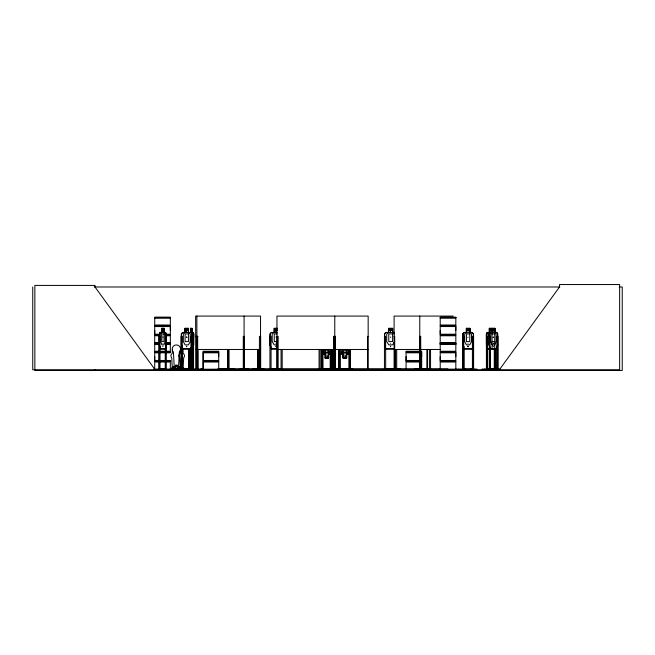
<?xml version="1.0" encoding="UTF-8"?>
<svg xmlns="http://www.w3.org/2000/svg" width="655" height="655" viewBox="0 0 655 655"><rect width="100%" height="100%" fill="white"/><g stroke="black" fill="none" stroke-linecap="round" stroke-linejoin="round"><path stroke-width="0.98" d="M164.544 360.471L154.719 360.471L154.736 356.639M158.625 334.214L154.719 334.214L154.736 330.382M170.316 330.382L170.316 326.55L154.719 326.55L154.719 334.214M203.14 360.471L203.14 352.808L218.737 352.808L218.721 360.471L203.124 360.471L203.124 352.808M218.721 356.639L218.721 352.808M406.067 360.471L406.067 352.808L421.681 352.808L421.664 360.471L406.067 360.471L406.084 356.639M421.664 356.639L421.664 352.808M440.209 360.471L440.209 352.808L455.831 352.808L455.815 360.471L440.209 360.471L440.225 356.639M440.209 334.214L440.209 326.55L455.831 326.55L455.815 334.214L440.209 334.214L440.225 330.382M455.815 356.639L455.815 352.808M455.815 330.382L455.815 326.55M221.873 369.076L234.392 369.06M328.736 369.076L341.14 369.076M388.063 369.076L400.582 369.06M162.939 331.373L162.866 331.553M493.428 331.373L493.33 331.504M173.755 368.765C173.722 365.613 173.616 367.987 173.772 366.89M191.399 329.776L191.44 329.498M193.094 348.976L193.569 344.866M192.095 332.404L193.209 332.404L193.741 333.853L193.217 348.976L182.475 348.976M455.847 343.482L440.054 343.326L455.847 343.171L455.831 335.761L440.209 335.761L440.201 343.187M191.416 329.498L191.465 329.825M165.461 348.837L166.231 344.866M165.518 348.976L166.427 344.89L166.427 333.853M166.427 344.89L165.625 348.976L160.066 348.976L159.345 344.89L159.345 333.878L160.09 332.404L161.785 332.404M162.874 329.498L162.956 329.825M162.874 336.973L162.956 337.3M192.169 344.866L192.93 341.582L192.93 333.911L192.169 332.543L192.218 328.302L190.564 328.302L190.564 332.404M493.281 329.932L493.403 329.498M493.281 337.415L493.313 337.251M164.159 369.641L153.794 369.666M496.621 348.837L497.554 344.866L497.554 333.911M496.686 348.976L497.653 344.866M497.751 344.89L496.785 348.976L487.271 348.976M493.24 329.923L493.346 329.498M493.24 337.399L493.346 336.973M490.644 329.498L490.767 329.932M484.725 369.641L484.782 369.06L484.798 369.756M481.564 369.756L489.834 369.584M192.447 369.641L192.505 369.06L192.529 369.756M201.265 369.117L201.322 369.756M201.241 369.641L191.555 369.584M192.111 333.853L192.046 344.89L190.826 348.976L192.111 344.89L192.111 333.853L190.785 332.404M472.132 348.837L473.319 344.866L473.319 333.911L472.132 332.543M472.222 348.976L473.385 344.866M469.881 332.404L472.255 332.404L473.508 333.853L473.508 344.89L472.288 348.976L463.863 348.976L462.766 344.89L462.831 333.878L463.969 332.404L466.393 332.404M186.675 329.498L186.79 329.825M186.675 336.973L186.79 337.3M467.858 329.923L467.998 329.498L468.202 329.923M467.858 337.399L468.096 337.251M173.469 367.136L173.952 367.136M181.779 367.463L181.779 366.808M177.358 369.756L184.145 369.584L184.194 369.06L184.219 369.756M178.307 369.199L177.808 369.666M276.05 336.973L276.271 337.423M390.568 336.973L390.789 337.423M326.37 349.664C326.133 353.594 321.564 353.626 325.191 349.516M159.427 333.927L160.197 332.404M160.238 332.543L159.542 333.927L159.542 344.866L160.238 348.837M344.538 349.475C344.342 353.413 339.216 353.872 343.171 349.516M489.211 344.89L489.211 333.878L490.104 332.404L492.282 332.404M489.301 333.927L490.202 332.404M489.408 333.927L490.251 332.543M394.654 341.582L392.607 344.866L388.767 344.866L386.72 341.582L386.72 333.911L388.767 332.543L388.767 328.433L392.607 328.433L392.607 332.543L394.654 333.911M486.419 368.74L486.378 333.878L487.295 332.404L489.375 332.404M486.468 333.927L487.394 332.404M487.443 332.543L486.567 333.927L486.567 344.866L487.443 348.837M191.473 331.757L191.432 331.299M499.388 369.756L559.517 286.988L559.517 284.548L619.638 284.548L619.638 369.756L32.75 369.756L32.75 286.988M330.873 353.88L331.995 352.496M330.922 354.011L332.11 352.546L332.11 349.541M181.312 368.74L181.37 333.878L182.573 332.404M181.492 333.927L182.63 332.543L193.184 332.543M464.018 332.543L462.954 333.927L462.987 368.74M349.213 353.88L350.409 352.496M350.531 349.541L350.531 352.546L349.271 354.011L346.691 354.011L346.749 358.121L342.909 358.121L342.909 354.011L340.453 354.011L339.118 352.562L339.175 349.557M162.98 343.49L162.98 343.556M171.389 369.739L171.61 367.938L171.938 369.092M172.945 369.731L172.101 369.715L172.912 369.199L178.643 369.199M174.836 369.723L172.732 369.731M173.641 369.698L174.124 369.199L174.623 369.69M173.681 369.748L174.557 369.445M174.009 369.698L174.492 369.199L175.303 369.707L174.59 369.723M177.939 369.199L177.456 369.698L177.882 369.453M154.719 343.449L158.633 343.482M203.107 369.445L203.124 362.019L218.737 362.019L218.737 369.412L202.968 369.584L218.737 369.707M492.118 332.543L490.71 333.911L490.71 341.582L492.118 344.866L494.746 344.866L496.146 341.582L496.146 333.911L494.746 332.543M493.461 343.507L493.371 343.105L493.477 343.556M414.427 369.076L425.324 369.06M162.964 346.716L162.833 346.282M185.119 332.543L183.334 333.911L183.334 341.582L185.119 344.866L188.435 344.866L190.212 341.582L190.212 333.911L188.435 332.543L188.37 328.433L185.046 328.433M469.832 328.433L466.442 328.433L466.507 332.543L464.665 333.911L464.665 341.582L466.442 344.866L469.766 344.866L471.543 341.582L471.543 333.911L469.766 332.543L469.766 328.433M176.121 365.629C178.029 365.711 174.926 364.999 176.261 366.325C177.914 365.49 175.548 365.49 176.056 365.834M346.569 353.88L348.46 352.505L348.46 349.631M186.806 331.757L186.659 331.725M192.071 369.666L192.038 368.536L190.613 368.536M318.289 369.076L324.864 369.076M273.724 369.076L280.053 369.076M465.836 369.076L459.613 369.06L459.638 369.756M171.569 369.551L176.056 369.748M173.215 369.453L173.731 369.756M175.016 369.551L174.124 369.42M175.524 369.756L175.786 369.092L171.61 369.092M275.976 331.307L276.025 331.553M275.984 346.258L276.156 346.724M390.495 331.307L390.552 331.553M390.503 346.258L390.675 346.724M493.42 346.724L493.297 346.282M158.616 343.171L154.605 343.433M186.724 346.675L186.634 346.258M468.047 346.732L467.957 346.258M276.254 329.948L276.05 329.498L276.279 329.923M390.773 329.948L390.568 329.498L390.806 329.923M228.456 369.756L227.866 369.756M334.779 336.367L334.992 368.536M94.222 286.988L559.828 286.988M619.18 286.988L622.25 286.988L622.25 370.452L34.862 370.452L34.862 285.416L94.991 285.416L94.991 286.988L155.112 369.756M453.162 316.078L394.105 316.078L394.097 368.888M154.703 317.577L170.349 317.577L170.316 325.003L154.719 325.003L154.719 317.61L170.349 317.61M440.201 317.577L455.847 317.577L455.815 325.003L440.209 325.003L440.209 317.61L455.847 317.593M154.736 318.068L170.316 318.068M440.225 318.068L455.815 318.068M154.605 325.543L170.439 325.543M440.103 325.543L455.937 325.543M154.605 326.018L170.439 326.018M440.103 326.018L455.937 326.018M161.67 328.302L164.102 328.302M190.859 332.404L188.484 332.404L188.558 328.302L184.931 328.302L184.931 332.404M277.401 328.302L274.118 328.302L274.118 332.404L271.317 332.404L270.007 333.878L270.007 344.89L271.276 348.976L277.065 348.976M161.744 328.433L164.028 328.433M190.613 328.433L192.169 328.433M277.122 328.433L274.248 328.433L274.248 332.543L272.193 333.911L272.193 341.582L274.248 344.866L277.122 344.866M489.375 328.433L494.844 328.433M277.401 329.121L274.936 329.121L274.936 330.488L277.401 330.488M467.981 331.553L468.038 331.348M490.628 331.553L490.677 331.348M163.987 332.404L165.609 332.404L166.345 333.911M182.508 332.404L184.997 332.404M394.515 332.404L392.738 332.404L392.738 328.302L388.636 328.302L388.636 332.404L385.836 332.404L384.526 333.878L384.526 344.89L385.795 348.976L394.474 348.976M494.746 332.404L496.76 332.404L497.751 333.853L497.669 369.756M160.123 332.543L165.576 332.543M277.122 332.543L271.375 332.543L270.147 333.927L270.147 344.866L271.375 348.837L277.04 348.837M394.433 332.543L385.893 332.543L384.665 333.927L384.665 344.866L385.893 348.837L394.4 348.837M463.953 332.543L472.206 332.543M487.345 332.543L489.473 332.543L489.473 328.433M490.145 332.543L496.719 332.543M181.37 333.878L181.443 344.89L182.63 348.837L193.184 348.837M193.741 333.853L193.741 344.89M277.122 333.911L274.248 333.911L274.248 341.582L277.122 341.582M462.766 333.878L462.774 369.756M473.508 333.853L473.385 368.74M486.378 333.878L486.378 344.89L487.369 348.976M489.211 333.878L489.35 369.756M492.118 333.911L494.746 333.911M166.419 334.214L170.333 334.214L170.333 326.55M154.605 334.754L158.567 334.754M166.485 334.754L170.439 334.754M440.103 334.754L455.937 334.754M154.605 335.229L158.567 335.229M166.485 335.229L170.439 335.229M440.103 335.229L455.937 335.229M158.625 335.761L154.719 335.761L154.703 343.187M166.419 335.761L170.333 335.761L170.333 343.154L166.435 343.154M166.231 336.367L165.592 336.367L165.518 369.756M190.728 336.367L191.923 336.367M193.569 336.367L193.143 336.367L193.094 368.888L182.18 368.536M195.64 336.367L197.974 336.367M276.95 336.367L278.146 336.367L278.146 368.536M368.159 336.367L367.594 336.367L367.594 368.536M394.097 336.367L394.67 336.367L394.67 368.536M419.773 336.367L420.715 336.367L420.78 368.888L420.404 368.536M462.774 336.367L463.969 336.367M486.419 336.367L487.222 336.367L487.222 368.74M489.31 336.367L490.079 336.367L490.079 369.756L490.169 368.536M492.118 341.582L494.746 341.582M440.225 342.958L455.815 342.958L440.242 342.966M166.411 343.482L170.349 343.482M154.703 343.564L158.633 343.548M166.411 343.548L170.349 343.564M440.201 343.564L455.847 343.564M158.616 343.867L154.703 343.85L154.736 351.26L164.544 351.26M166.435 343.834L170.349 343.85L170.316 351.26L166.419 351.26M154.736 344.325L158.641 344.325M166.403 344.325L170.316 344.325M440.225 344.325L455.815 344.325M154.752 344.342L158.633 344.342M166.411 344.342L170.3 344.342M440.242 344.342L455.798 344.342M159.345 344.89L160.18 348.976M181.443 344.89L182.54 348.976M160.123 348.837L165.576 348.837M463.953 348.837L472.206 348.837M487.345 348.837L496.719 348.837M195.64 349.467L260.543 349.467M277.966 349.467L368.159 349.467M394.105 349.467L440.013 349.467M203.124 351.26L218.737 351.26M406.067 351.26L421.681 351.26M154.605 351.8L164.577 351.8M166.485 351.8L170.439 351.8M203.009 351.8L218.852 351.8M405.953 351.8L421.795 351.8M440.103 351.8L455.937 351.8M154.605 352.275L164.577 352.275M166.485 352.275L170.439 352.275M203.009 352.275L218.852 352.275M405.953 352.275L421.795 352.275M440.103 352.275L455.937 352.275M321.548 349.557L321.613 352.562M350.482 352.546L350.409 349.508M164.544 352.808L154.719 352.808L154.719 360.471M166.419 352.808L170.333 352.808M322.825 353.88L330.947 353.88M340.51 353.88L349.271 353.88M322.776 354.011L325.117 354.011L325.044 358.121L328.613 358.121L328.613 354.011M328.54 354.011L330.996 354.011M325.158 357.982L328.499 357.982M346.618 357.982L343.032 357.982L343.081 353.88L341.14 352.505L341.14 349.631M166.419 360.471L170.333 360.471M154.605 361.011L164.577 361.011M166.485 361.011L170.439 361.011M203.009 361.011L218.852 361.011M405.953 361.011L421.795 361.011M440.103 361.011L455.937 361.011M154.605 361.486L164.577 361.486M166.485 361.486L170.439 361.486M203.009 361.486L218.852 361.486M405.953 361.486L421.795 361.486M440.103 361.486L455.937 361.486M164.544 362.019L154.719 362.019L154.719 369.412M166.419 362.019L170.333 362.019L170.333 369.412M172.421 369.698L173.272 369.199L173.239 367.029L173.845 367.136M179.609 369.387L179.535 367.029L179.011 367.029L179.044 368.765M179.609 367.938L179.937 369.092M165.125 368.536L166.337 368.536L166.304 369.756L166.231 333.911L165.494 332.404M188.509 368.536L189.541 368.536M192.636 368.536L193.675 368.536M195.518 368.536L198.088 368.536M228.906 368.536L218.713 368.888M244.503 368.536L243.161 368.536L243.488 368.888M257.513 368.536L258.61 368.536M260.772 368.536L259.315 368.888L259.445 336.367L260.641 336.367L260.641 368.536M269.803 368.536L282.321 368.536M276.836 368.536L278.252 368.888M318.944 368.536L331.225 368.536M321.523 368.536L322.94 368.536M332.412 368.536L330.071 368.888M333.796 368.536L333.796 336.367L335.344 336.367L335.344 368.536L333.69 368.888L333.911 368.536M338.7 368.536L340.158 368.888M350.417 368.536L348.968 368.888M368.225 368.536L367.529 368.888M384.321 368.536L385.713 368.536M393.966 368.536L394.736 368.888M396.84 368.536L385.713 368.888L385.582 336.367L384.452 336.367L384.452 368.74M419.667 368.536L420.813 368.536M426.855 368.536L427.559 368.536M430.679 368.536L421.501 368.888M473.721 368.536L472.296 368.888M486.305 368.536L487.639 368.536M490.513 368.536L489.203 368.536L489.219 369.756M495.508 368.536L494.197 368.888M496.785 368.536L498.095 368.536L498.07 369.756M203.107 368.708L201.069 368.708L201.069 369.756M218.033 368.708L447.619 368.708L447.619 369.756M165.518 368.888L159.664 368.536M172.764 368.863L173.231 368.863M173.722 368.765L179.331 368.765L179.331 369.199M463.863 368.888L472.517 368.536M153.843 369.117L171.332 369.076L171.291 369.756M177.882 369.117L201.322 369.06M239.927 369.06L248.777 369.076M252.805 369.076L264.006 369.076M347.985 369.076L352.816 369.076M455.888 369.06L458.901 369.117L458.942 369.666M470.478 369.756L470.478 369.06L476.766 369.06L476.742 369.756M500.518 369.117L482.031 369.06L482.055 369.756M218.721 369.215L203.14 369.215L203.14 362.019M448.02 369.215L455.815 369.215M448.02 369.428L455.847 369.428L455.815 362.019L440.209 362.019L440.209 369.412M172.846 369.453L173.338 369.445M165.707 369.584L171.684 369.756M448.02 369.707L463.142 369.584M493.379 369.076L493.395 369.584L500.576 369.666M390.626 346.307L390.519 346.732L390.495 346.282M276.107 346.307L276.042 346.675M468.047 346.307L467.957 346.732L467.932 346.282M470.634 369.666L477.339 369.756M195.157 369.641L195.084 369.06L195.059 369.756M325.232 353.88L323.48 352.505L323.48 349.631M173.772 369.69L173.272 367.029M172.912 369.199L173.403 369.69M340.559 353.88L339.249 352.505L339.249 349.516M191.997 333.911L190.736 332.543L190.744 328.433M322.899 353.88L321.736 352.505L321.736 349.516M321.548 352.562L322.849 354.011M496.654 332.404L497.653 333.911M346.593 349.533C350.4 353.643 345.693 353.561 345.398 349.664M328.351 349.533C331.88 353.602 327.516 353.594 327.246 349.664M193.078 332.404L193.692 333.911M193.061 332.543L193.569 333.911L193.569 368.74M186.74 329.498L186.88 329.923M186.74 336.973L186.88 337.399M462.889 344.866L463.936 348.976M490.701 329.498L490.808 329.923M490.251 348.837L487.926 341.582L487.926 333.911L489.375 332.543L489.375 328.302M489.301 344.866L490.177 348.976M162.923 329.498L163.013 329.923M172.306 368.495L171.733 357.761A2.784 2.784 0 0 1 172.306 353.381L172.306 350.376A1.392 1.392 0 0 1 172.494 349.68M497.988 369.756L497.988 336.367L496.899 336.367L496.809 368.888M497.759 368.536L497.759 369.756M497.21 348.509L497.21 368.74M497.129 368.536L487.312 368.536M495.393 348.509L495.393 368.74M495.09 348.509L495.09 368.74M494.934 332.404L494.934 328.302L489.277 328.302L489.277 332.404M494.836 328.302L494.844 332.543M494.746 328.433L494.746 348.976M494.599 348.509L494.5 368.888M494.288 348.509L494.288 368.74M493.33 369.06L493.33 369.756M492.183 328.302L492.216 332.543M492.02 328.302L492.118 348.976M490.399 348.509L490.489 368.888M489.948 368.536L489.899 369.756M489.539 368.536L489.539 369.756M487.525 347.494L487.615 368.888M486.731 336.367L486.731 368.74M473.606 368.74L473.606 336.367L472.411 336.367L472.411 368.74M469.946 332.404L469.946 328.302L466.327 328.302L466.327 332.404M469.881 328.302L469.832 332.543M466.393 328.302L466.442 332.543M464.084 368.888L462.659 368.536L462.659 369.756M463.969 346.487L463.969 368.74M463.863 368.536L463.863 369.756M463.748 336.367L463.748 369.756M463.609 368.536L463.576 369.756M462.823 368.536L462.856 369.756M458.86 369.06L458.86 369.756M430.548 349.524L430.548 368.74M429.418 349.524L429.418 368.74M427.486 349.434L427.494 368.536M426.929 349.434L426.855 368.888M421.681 369.412L421.681 362.019L406.067 362.019L406.067 369.412M420.338 336.367L420.338 368.536M420.158 336.367L420.158 368.536M419.773 316.078L419.773 368.536M396.709 349.524L396.709 368.74M395.579 349.524L395.579 368.74M394.547 336.367L394.531 368.888M393.434 368.708L393.434 369.756M391.354 368.708L391.354 369.756M391.289 368.708L391.289 369.756M390.486 331.324L390.486 331.749M368.159 368.536L368.159 316.078L276.95 316.078L276.95 368.536M350.351 349.508L350.302 368.74M350.13 349.524L350.13 368.74M349.254 349.524L349.254 368.74M349.09 353.569L349.14 368.888L339.986 368.536M346.569 349.631L346.569 352.505L343.032 352.505L343.032 349.631M346.618 353.88L346.569 357.982M340.035 349.524L340.035 368.74M339.863 353.569L339.863 368.74M338.987 349.524L338.987 368.74M338.823 349.524L338.823 368.74M335.213 336.367L335.204 368.888M334.779 316.078L334.779 368.536M334.017 336.367L334.017 368.536M332.298 349.524L332.298 368.74M331.995 349.508L332.069 368.74M331.921 349.508L331.921 352.496M331.332 353.569L331.332 368.74M331.102 349.524L331.102 368.74M330.243 349.631L330.243 352.505L328.499 353.88L328.54 358.121M330.202 353.569L330.202 368.74M328.499 349.631L328.499 352.505L325.232 352.505L325.232 349.631M325.158 353.88L325.232 357.982M322.825 353.569L322.94 368.888M322.596 349.524L322.596 368.74M321.867 349.524L321.867 368.74M321.662 349.516L321.638 368.74M320.205 349.524L320.205 368.74M319.067 349.524L319.067 368.74M282.19 349.524L282.19 368.74M281.06 349.524L281.06 368.74M277.171 336.367L277.171 368.536M275.968 331.324L275.968 331.749M271.064 368.74L271.064 336.367L269.934 336.367L269.934 368.74M260.543 368.536L260.543 316.078L195.64 316.078L195.747 368.536M259.544 349.434L259.544 368.536M258.512 349.434L258.512 368.536M258.005 349.434L258.005 368.536M257.947 368.536L257.562 368.888L257.62 349.434M244.389 368.536L244.389 336.367L243.275 336.367L243.275 368.536M244.078 316.078L244.078 368.536M228.808 349.434L228.865 368.888L227.907 368.888L227.915 349.434M228.734 349.524L228.734 368.74M228.415 349.434L228.472 368.888M228.358 349.434L228.341 368.888M227.604 349.524L227.604 368.74M224.419 368.708L224.419 369.756M222.7 368.708L222.7 369.756M197.974 349.434L198.072 369.756M197.925 368.536L197.925 369.756M197.761 368.536L197.761 369.756M197.671 336.367L197.671 369.756M197.532 368.536L197.482 369.756M197.171 336.367L197.171 368.536M196.868 316.078L196.909 369.756M196.746 336.367L196.77 369.756M192.742 348.509L192.693 368.888M192.038 328.433L192.038 332.543M191.923 333.911L191.825 369.756M191.71 336.367L191.71 369.756M191.096 368.536L191.129 369.756M190.949 336.367L190.949 369.756M190.728 348.509L190.834 369.756M190.695 328.302L190.613 332.543M189.434 348.509L189.483 368.888M189.017 348.509L189.074 368.888M188.607 348.509L188.607 368.74M188.484 328.302L188.435 332.543M186.601 331.324L186.601 331.749M186.609 346.282L186.609 346.708M184.997 328.302L185.046 332.543M183.785 369.387L183.785 367.938L183.457 369.092M182.336 369.092L182.286 336.367L181.091 336.367L181.058 369.092M182.074 348.509L182.074 368.74M179.495 367.029L179.495 369.199M179.167 368.765L179.233 369.199M177.358 368.765L177.358 365.113L175.442 365.113L175.442 368.765M174.336 368.282L174.336 366.661L173.059 366.661L173.01 369.199L172.945 368.765M165.772 368.536L165.772 369.756M165.723 368.536L165.723 369.756M165.232 348.509L165.232 368.74M164.217 369.06L164.217 369.756M163.987 328.302L164.028 332.543L165.183 333.911L165.183 341.582L164.028 344.866L161.859 344.866L160.696 341.582L160.696 333.911L161.859 332.543L161.859 328.433M163.914 328.433L163.914 332.543M161.785 328.302L161.744 332.543M160.017 368.888L158.838 368.536L158.878 369.756M159.943 368.74L159.943 336.367L158.952 336.367L158.952 369.756M159.591 348.509L159.591 368.74M159.304 336.367L159.23 369.756M94.991 369.756L94.991 370.452M180.714 349.393A1.392 1.392 0 0 0 180.305 350.376L180.305 353.381A2.784 2.784 0 0 0 179.732 357.761L180.305 368.495L183.089 368.495L183.67 357.761A2.784 2.784 0 0 0 183.089 353.381L183.089 350.376A1.392 1.392 0 0 0 181.697 348.984M186.618 343.302L186.618 343.302M467.94 343.302L467.957 343.228M179.331 352.054L178.463 368.151L174.287 368.151L173.428 352.054A4.176 4.176 0 0 1 173.428 346.159A4.176 4.176 0 0 1 179.331 346.159A4.176 4.176 0 0 1 179.331 352.054M275.984 343.302L276.001 343.228M390.503 343.302L390.519 343.228M176.342 365.613L176.457 366.047L176.334 365.613M170.349 317.307L154.703 317.307L170.333 317.315M455.847 317.307L440.201 317.307L455.831 317.315M163.635 329.121L162.243 329.121L162.243 330.488L163.635 330.488L163.635 329.121M187.846 329.121L185.709 329.121L185.709 330.488L187.846 330.488L187.846 329.121M191.915 329.121L190.998 329.121L190.998 330.488L191.915 330.488L191.915 329.121M391.919 329.121L389.455 329.121L389.455 330.488L391.919 330.488L391.919 329.121M469.168 329.121L467.04 329.121L467.04 330.488L469.168 330.488L469.168 329.121M491.602 329.121L489.858 329.121L489.858 330.488L491.602 330.488L491.602 329.121M494.271 329.121L492.585 329.121L492.585 330.488L494.271 330.488L494.271 329.121M164.028 333.911L161.859 333.911L161.859 341.582L164.028 341.582L164.028 333.911M188.435 333.911L185.119 333.911L185.119 341.582L188.435 341.582L188.435 333.911M392.607 333.911L388.767 333.911L388.767 341.582L392.607 341.582L392.607 333.911M469.766 333.911L466.442 333.911L466.442 341.582L469.766 341.582L469.766 333.911M158.641 342.958L154.736 342.958L158.633 342.966M170.316 342.958L166.403 342.958L170.3 342.966M455.847 343.85L440.201 343.85L440.225 351.26L455.831 351.26L455.831 343.867M327.909 355.927L325.813 355.927L325.813 357.302L327.909 357.302L327.909 355.927M345.938 355.927L343.662 355.927L343.662 357.302L345.938 357.302L345.938 355.927"/></g></svg>
